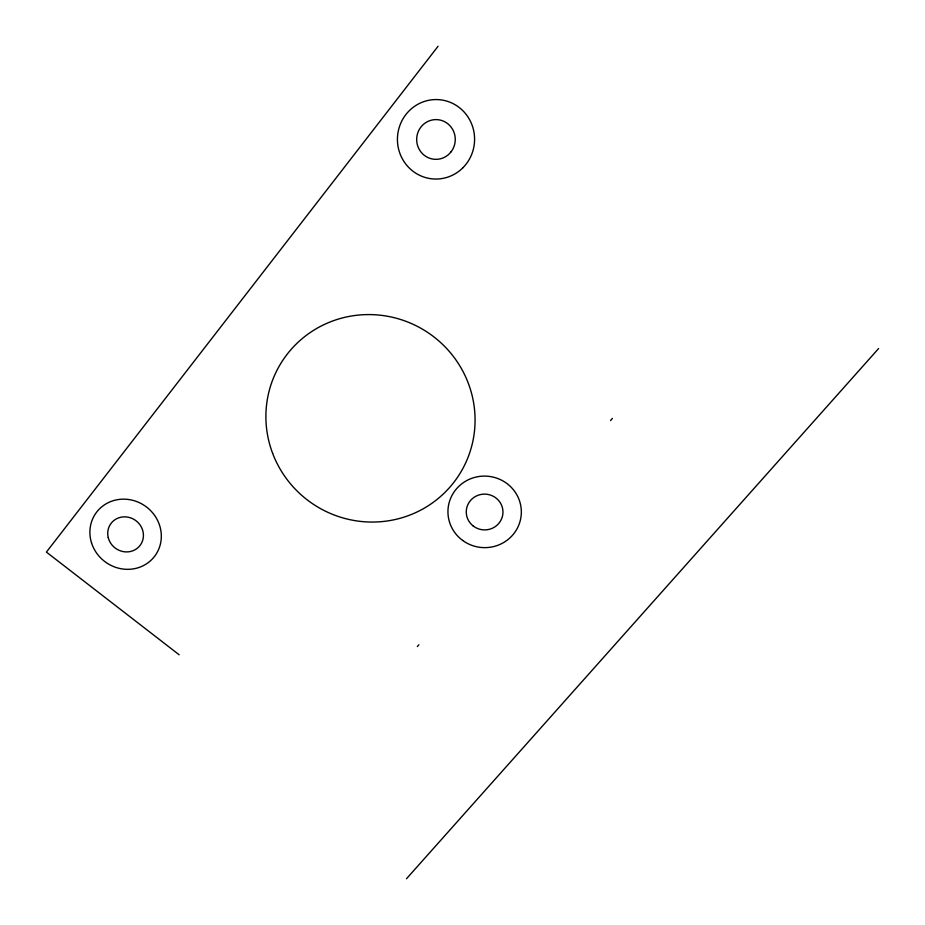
<?xml version="1.0" encoding="UTF-8"?>
<svg xmlns="http://www.w3.org/2000/svg" width="925" height="925" viewBox="0 0 925 925"><rect width="100%" height="100%" fill="white"/><g stroke="black" fill="none" stroke-linecap="round" stroke-linejoin="round"><path stroke-width="1.39" d="M438.08 46.25L46.4 552.086L179.161 654.784M417.314 646.587L418.875 644.76M610.535 420.586L612.385 418.424M406.48 878.75L878.6 348.552M272.644 453.366A105.138 103.195 32 0 0 451.435 485.347A105.138 103.195 32 0 0 387.367 316.234A105.138 103.195 32 0 0 272.644 453.366M450.961 151.954A19.876 19.298 -88 0 0 438.993 119.834A19.876 19.298 -88 0 0 417.95 146.624A19.876 19.298 -88 0 0 450.961 151.954M108.225 537.541A18.223 17.17 36.3 0 0 137.894 547.75A18.223 17.17 36.3 0 0 130.622 517.861A18.223 17.17 36.3 0 0 108.225 537.541M472.906 525.747A18.35 17.887 4 0 0 502.703 515.052A18.35 17.887 4 0 0 478.202 495.222A18.35 17.887 4 0 0 472.906 525.747M462.662 540.443A36.711 35.774 4 0 0 521.087 516.208A36.711 35.774 4 0 0 470.166 478.942A36.711 35.774 4 0 0 462.662 540.443M91.517 542.813A36.445 34.341 36.3 0 0 151.885 559.44A36.445 34.341 36.3 0 0 133.42 500.494A36.445 34.341 36.3 0 0 91.517 542.813M462.905 167.749A39.752 38.596 -87.9 0 0 446.532 101.045A39.752 38.596 -87.9 0 0 398.594 149.122A39.752 38.596 -87.9 0 0 462.905 167.749"/></g></svg>
